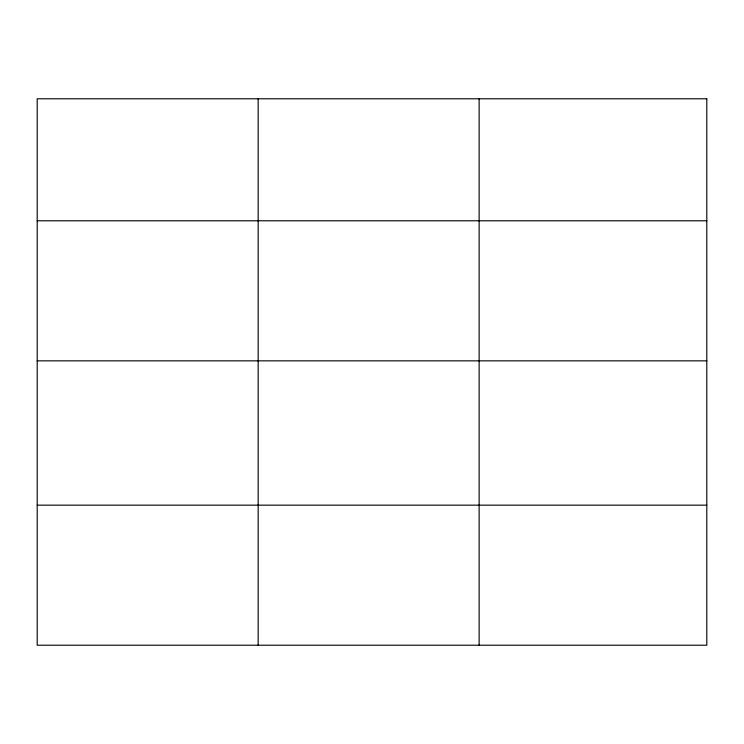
<?xml version="1.0" encoding="UTF-8"?>
<svg xmlns="http://www.w3.org/2000/svg" width="744" height="744" viewBox="0 0 744 744"><rect width="100%" height="100%" fill="white"/><g stroke="black" fill="none" stroke-linecap="round" stroke-linejoin="round"><path stroke-width="1.12" d="M37.2 220.791L706.8 220.791M37.2 360.849L706.8 360.849M37.2 505.157L706.8 505.157M479.136 98.785L479.136 645.215M258.168 98.785L258.168 645.215M706.8 98.785L37.2 98.785L37.2 645.215L706.8 645.215L706.8 98.785"/></g></svg>
